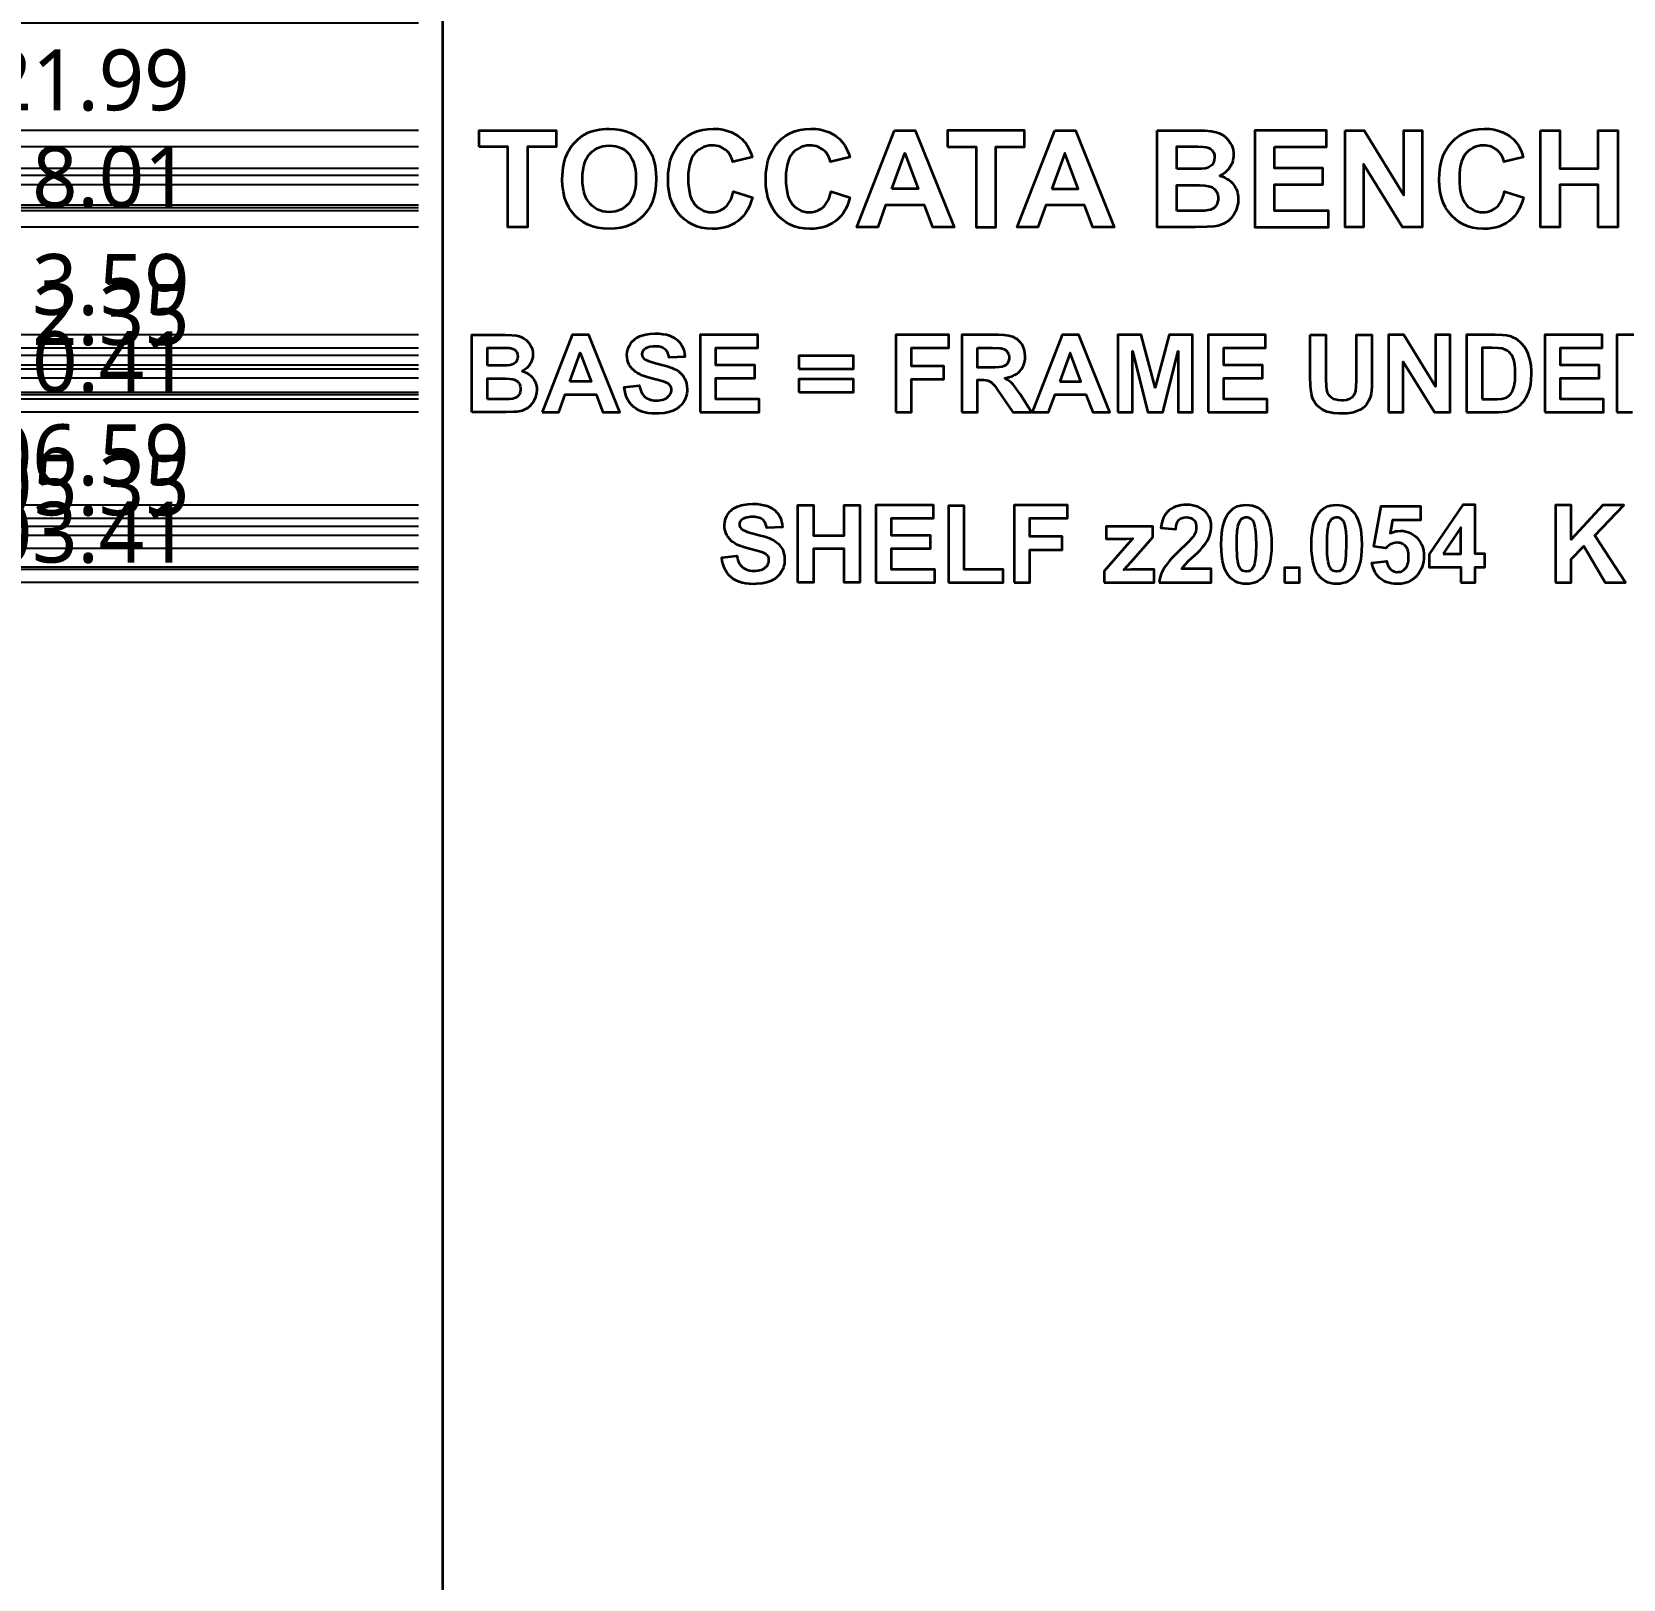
# Model space of a CAD drawing. Header units: millimetres. Extents: x -68 to 445, y -70 to 380.
# Drawn here: x -16.9 to 48.5, y 155 to 218.5 of the extents above; entities that cross this region are included whole.
import ezdxf

# ---------------------------------------------------------------- set-up
doc = ezdxf.new("R2010")
doc.units = ezdxf.units.MM
for name, color, linetype, lineweight in [('DIM', 4, 'CONTINUOUS', 13), ('DIM_MORE', 3, 'CONTINUOUS', 13), ('VISIBLE', 7, 'CONTINUOUS', 35)]:
    doc.layers.add(name, color=color, linetype=linetype, lineweight=lineweight)
doc.styles.add('KR', font='malgun.ttf')
doc.dimstyles.new('TOCCATA', dxfattribs={"dimtxt": 2.5, "dimasz": 2, "dimexe": 1.2, "dimexo": 1, "dimgap": 0.8, "dimtad": 1, "dimdsep": 46, "dimtxsty": 'KR', "dimblk": 'ARCHTICK', "dimcen": 2.5, "dimazin": 3, "dimtfac": 0.5, "dimtmove": 2, "dimatfit": 3})

# ---------------------------------------------------------------- blocks, each defined once
blk = doc.blocks.new('_ARCHTICK')
at = {"color": 0, "linetype": 'BYBLOCK', "const_width": 0.15}
blk.add_lwpolyline([(-0.5, -0.5), (0.5, 0.5)], dxfattribs=at)
blk = doc.blocks.new('*D149')
for p, q in [((70, 349.5), (70, 358.5)), ((70, 345.5), (70, 349.5)), ((70, 315.5), (70, 345.5))]:
    blk.add_line(p, q)
at = {"layer": 'Defpoints'}
for p in [(70, 353.5), (70, 314.5), (0, 92.5)]:
    blk.add_point(p, dxfattribs=at)
at = {"layer": 'DIM_MORE', "insert": (67.95, 356), "char_height": 2.5, "attachment_point": 5, "rotation": 90, "style": 'KR'}
blk.add_mtext('70', dxfattribs=at)

msp = doc.modelspace()

# ---------------------------------------------------------------- linework, layer by layer
at = {"layer": 'VISIBLE'}
for points in [[(0, 92.5), (0, 314.5), (72, 314.5), (72, 92.5), (0, 92.5)], [(1.495, 213.816), (1.495, 214.489), (4.655, 214.489), (4.655, 213.816), (3.478, 213.816), (3.478, 210.512), (2.675, 210.512), (2.675, 213.816), (1.495, 213.816)], [(4.91, 212.476), (4.914, 212.646), (4.925, 212.807), (4.943, 212.961), (4.969, 213.107), (5.003, 213.244), (5.044, 213.374), (5.092, 213.496), (5.177, 213.664), (5.279, 213.823), (5.397, 213.971), (5.53, 214.108), (5.671, 214.225), (5.82, 214.322), (5.976, 214.399), (6.085, 214.441), (6.198, 214.476), (6.316, 214.505), (6.438, 214.528), (6.565, 214.544), (6.697, 214.553), (6.833, 214.556), (7.077, 214.545), (7.307, 214.512), (7.522, 214.456), (7.723, 214.378), (7.909, 214.278), (8.082, 214.156), (8.24, 214.011), (8.38, 213.847), (8.498, 213.665), (8.595, 213.466), (8.67, 213.249), (8.724, 213.015), (8.756, 212.764), (8.767, 212.495), (8.757, 212.228), (8.725, 211.979), (8.671, 211.747), (8.596, 211.531), (8.5, 211.333), (8.383, 211.152), (8.244, 210.988), (8.087, 210.844), (7.916, 210.722), (7.73, 210.622), (7.53, 210.544), (7.316, 210.489), (7.087, 210.455), (6.844, 210.444), (6.598, 210.455), (6.367, 210.489), (6.151, 210.544), (5.949, 210.621), (5.762, 210.72), (5.591, 210.842), (5.434, 210.985), (5.295, 211.148), (5.177, 211.328), (5.081, 211.524), (5.006, 211.737), (4.953, 211.967), (4.921, 212.213), (4.91, 212.476)], [(9.263, 212.205), (9.253, 212.465), (9.264, 212.74), (9.295, 212.996), (9.347, 213.235), (9.42, 213.455), (9.515, 213.657), (9.63, 213.841), (9.766, 214.007), (9.919, 214.153), (10.085, 214.276), (10.264, 214.377), (10.457, 214.456), (10.663, 214.512), (10.882, 214.545), (11.114, 214.556), (11.317, 214.548), (11.508, 214.521), (11.689, 214.477), (11.858, 214.416), (12.016, 214.336), (12.163, 214.24), (12.299, 214.125), (12.374, 214.048), (12.443, 213.961), (12.507, 213.866), (12.565, 213.761), (12.617, 213.647), (12.665, 213.525), (12.706, 213.393), (11.911, 213.203), (11.888, 213.289), (11.858, 213.369), (11.823, 213.444), (11.781, 213.514), (11.732, 213.578), (11.678, 213.637), (11.617, 213.691), (11.551, 213.739), (11.481, 213.779), (11.407, 213.812), (11.33, 213.837), (11.248, 213.856), (11.163, 213.867), (11.073, 213.87), (10.95, 213.864), (10.834, 213.844), (10.725, 213.812), (10.622, 213.767), (10.527, 213.708), (10.438, 213.637), (10.356, 213.553), (10.283, 213.454), (10.221, 213.339), (10.17, 213.209), (10.131, 213.062), (10.103, 212.899), (10.086, 212.72), (10.08, 212.525), (10.086, 212.318), (10.103, 212.129), (10.13, 211.958), (10.169, 211.805), (10.219, 211.669), (10.28, 211.551), (10.352, 211.451), (10.432, 211.366), (10.52, 211.294), (10.614, 211.235), (10.715, 211.189), (10.822, 211.157), (10.936, 211.137), (11.057, 211.131), (11.146, 211.135), (11.232, 211.147), (11.315, 211.168), (11.393, 211.197), (11.468, 211.234), (11.54, 211.28), (11.607, 211.334), (11.671, 211.397), (11.729, 211.469), (11.781, 211.551), (11.828, 211.643), (11.87, 211.744), (11.907, 211.854), (11.938, 211.974), (12.717, 211.727), (12.661, 211.548), (12.595, 211.383), (12.52, 211.231), (12.435, 211.093), (12.34, 210.968), (12.236, 210.857), (12.121, 210.76), (11.998, 210.677), (11.865, 210.606), (11.724, 210.548), (11.573, 210.502), (11.413, 210.47), (11.243, 210.451), (11.065, 210.444), (10.844, 210.455), (10.635, 210.489), (10.438, 210.544), (10.252, 210.621), (10.077, 210.72), (9.914, 210.842), (9.763, 210.985), (9.628, 211.148), (9.513, 211.327), (9.42, 211.522), (9.347, 211.734), (9.295, 211.961), (9.263, 212.205)], [(13.275, 212.205), (13.265, 212.465), (13.276, 212.74), (13.307, 212.996), (13.359, 213.235), (13.432, 213.455), (13.527, 213.657), (13.642, 213.841), (13.778, 214.007), (13.931, 214.153), (14.097, 214.276), (14.276, 214.377), (14.469, 214.456), (14.675, 214.512), (14.894, 214.545), (15.126, 214.556), (15.329, 214.548), (15.52, 214.521), (15.701, 214.477), (15.87, 214.416), (16.028, 214.336), (16.175, 214.24), (16.311, 214.125), (16.386, 214.048), (16.455, 213.961), (16.519, 213.866), (16.577, 213.761), (16.63, 213.647), (16.677, 213.525), (16.718, 213.393), (15.923, 213.203), (15.9, 213.289), (15.871, 213.369), (15.835, 213.444), (15.793, 213.514), (15.744, 213.578), (15.69, 213.637), (15.629, 213.691), (15.563, 213.739), (15.493, 213.779), (15.42, 213.812), (15.342, 213.837), (15.26, 213.856), (15.175, 213.867), (15.085, 213.87), (14.962, 213.864), (14.846, 213.844), (14.737, 213.812), (14.634, 213.767), (14.539, 213.708), (14.45, 213.637), (14.368, 213.553), (14.295, 213.454), (14.233, 213.339), (14.182, 213.209), (14.143, 213.062), (14.115, 212.899), (14.098, 212.72), (14.092, 212.525), (14.098, 212.318), (14.115, 212.129), (14.142, 211.958), (14.181, 211.805), (14.231, 211.669), (14.292, 211.551), (14.364, 211.451), (14.444, 211.366), (14.532, 211.294), (14.626, 211.235), (14.727, 211.189), (14.834, 211.157), (14.948, 211.137), (15.069, 211.131), (15.159, 211.135), (15.244, 211.147), (15.327, 211.168), (15.405, 211.197), (15.48, 211.234), (15.552, 211.28), (15.62, 211.334), (15.683, 211.397), (15.741, 211.469), (15.793, 211.551), (15.841, 211.643), (15.882, 211.744), (15.919, 211.854), (15.95, 211.974), (16.729, 211.727), (16.673, 211.548), (16.607, 211.383), (16.532, 211.231), (16.447, 211.093), (16.352, 210.968), (16.248, 210.857), (16.134, 210.76), (16.01, 210.677), (15.877, 210.606), (15.736, 210.548), (15.585, 210.502), (15.425, 210.47), (15.255, 210.451), (15.077, 210.444), (14.856, 210.455), (14.647, 210.489), (14.45, 210.544), (14.264, 210.621), (14.089, 210.72), (13.926, 210.842), (13.775, 210.985), (13.64, 211.148), (13.525, 211.327), (13.432, 211.522), (13.359, 211.734), (13.307, 211.961), (13.275, 212.205)], [(18.563, 214.489), (19.412, 214.489), (21.004, 210.512), (20.131, 210.512), (19.783, 211.415), (18.194, 211.415), (17.866, 210.512), (17.014, 210.512), (18.563, 214.489)], [(20.733, 213.816), (21.913, 213.816), (21.913, 210.512), (22.716, 210.512), (22.716, 213.816), (23.893, 213.816), (23.893, 214.489), (20.733, 214.489), (20.733, 213.816)], [(25.144, 214.489), (25.993, 214.489), (27.585, 210.512), (26.712, 210.512), (26.364, 211.415), (24.775, 211.415), (24.447, 210.512), (23.595, 210.512), (25.144, 214.489)], [(29.351, 214.489), (31.071, 214.488), (31.301, 214.481), (31.573, 214.46), (31.71, 214.436), (31.773, 214.42), (31.894, 214.377), (32.006, 214.319), (32.111, 214.248), (32.159, 214.207), (32.205, 214.163), (32.29, 214.065), (32.365, 213.953), (32.397, 213.893), (32.425, 213.83), (32.464, 213.699), (32.484, 213.56), (32.487, 213.488), (32.484, 213.409), (32.475, 213.332), (32.459, 213.257), (32.438, 213.184), (32.41, 213.112), (32.376, 213.043), (32.336, 212.975), (32.291, 212.911), (32.242, 212.851), (32.188, 212.797), (32.129, 212.747), (32.067, 212.701), (32, 212.661), (31.928, 212.625), (32.029, 212.592), (32.122, 212.553), (32.209, 212.507), (32.289, 212.456), (32.362, 212.398), (32.428, 212.334), (32.487, 212.264), (32.539, 212.19), (32.583, 212.111), (32.618, 212.029), (32.646, 211.944), (32.666, 211.855), (32.678, 211.762), (32.682, 211.665), (32.672, 211.511), (32.641, 211.36), (32.59, 211.211), (32.556, 211.137), (32.518, 211.066), (32.431, 210.937), (32.382, 210.878), (32.272, 210.774), (32.147, 210.686), (32.078, 210.65), (32.006, 210.618), (31.848, 210.569), (31.673, 210.539), (31.397, 210.524), (30.913, 210.514), (29.351, 210.512), (29.351, 214.489)], [(34.163, 213.816), (36.309, 213.816), (36.309, 214.489), (33.361, 214.489), (33.361, 210.512), (36.385, 210.512), (36.385, 211.182), (34.163, 211.182), (34.163, 212.264), (36.16, 212.264), (36.16, 212.934), (34.163, 212.934), (34.163, 213.816)], [(37.074, 214.489), (37.855, 214.489), (39.483, 211.833), (39.483, 214.489), (40.229, 214.489), (40.229, 210.512), (39.423, 210.512), (37.82, 213.105), (37.82, 210.512), (37.074, 210.512), (37.074, 214.489)], [(40.947, 212.205), (40.937, 212.465), (40.948, 212.74), (40.979, 212.996), (41.031, 213.235), (41.104, 213.455), (41.199, 213.657), (41.314, 213.841), (41.45, 214.007), (41.603, 214.153), (41.769, 214.276), (41.948, 214.377), (42.141, 214.456), (42.347, 214.512), (42.566, 214.545), (42.798, 214.556), (43.001, 214.548), (43.192, 214.521), (43.373, 214.477), (43.542, 214.416), (43.7, 214.336), (43.847, 214.24), (43.983, 214.125), (44.058, 214.048), (44.127, 213.961), (44.191, 213.866), (44.249, 213.761), (44.302, 213.647), (44.349, 213.525), (44.39, 213.393), (43.595, 213.203), (43.572, 213.289), (43.543, 213.369), (43.507, 213.444), (43.465, 213.514), (43.416, 213.578), (43.362, 213.637), (43.301, 213.691), (43.235, 213.739), (43.165, 213.779), (43.092, 213.812), (43.014, 213.837), (42.932, 213.856), (42.847, 213.867), (42.757, 213.87), (42.634, 213.864), (42.518, 213.844), (42.409, 213.812), (42.306, 213.767), (42.211, 213.708), (42.122, 213.637), (42.04, 213.553), (41.967, 213.454), (41.905, 213.339), (41.854, 213.209), (41.815, 213.062), (41.787, 212.899), (41.77, 212.72), (41.764, 212.525), (41.77, 212.318), (41.787, 212.129), (41.814, 211.958), (41.853, 211.805), (41.903, 211.669), (41.964, 211.551), (42.036, 211.451), (42.116, 211.366), (42.204, 211.294), (42.298, 211.235), (42.399, 211.189), (42.506, 211.157), (42.62, 211.137), (42.741, 211.131), (42.831, 211.135), (42.916, 211.147), (42.999, 211.168), (43.077, 211.197), (43.152, 211.234), (43.224, 211.28), (43.292, 211.334), (43.355, 211.397), (43.413, 211.469), (43.465, 211.551), (43.513, 211.643), (43.554, 211.744), (43.591, 211.854), (43.622, 211.974), (44.401, 211.727), (44.345, 211.548), (44.279, 211.383), (44.204, 211.231), (44.119, 211.093), (44.024, 210.968), (43.92, 210.857), (43.806, 210.76), (43.682, 210.677), (43.549, 210.606), (43.408, 210.548), (43.257, 210.502), (43.097, 210.47), (42.927, 210.451), (42.749, 210.444), (42.528, 210.455), (42.319, 210.489), (42.122, 210.544), (41.936, 210.621), (41.761, 210.72), (41.598, 210.842), (41.447, 210.985), (41.312, 211.148), (41.197, 211.327), (41.104, 211.522), (41.031, 211.734), (40.979, 211.961), (40.947, 212.205)], [(45.093, 214.489), (45.896, 214.489), (45.896, 212.924), (47.469, 212.924), (47.469, 214.489), (48.272, 214.489), (48.272, 210.512), (47.469, 210.512), (47.469, 212.251), (45.896, 212.251), (45.896, 210.512), (45.093, 210.512), (45.093, 214.489)], [(5.737, 212.503), (5.744, 212.692), (5.762, 212.867), (5.793, 213.028), (5.837, 213.174), (5.892, 213.307), (5.961, 213.425), (6.041, 213.53), (6.132, 213.62), (6.23, 213.697), (6.337, 213.759), (6.451, 213.808), (6.573, 213.842), (6.703, 213.863), (6.841, 213.87), (6.979, 213.863), (7.109, 213.843), (7.231, 213.808), (7.344, 213.76), (7.45, 213.699), (7.548, 213.623), (7.637, 213.534), (7.717, 213.431), (7.784, 213.313), (7.839, 213.182), (7.882, 213.036), (7.913, 212.876), (7.931, 212.702), (7.937, 212.514), (7.931, 212.323), (7.912, 212.147), (7.881, 211.985), (7.837, 211.836), (7.78, 211.702), (7.711, 211.582), (7.629, 211.476), (7.538, 211.385), (7.439, 211.307), (7.334, 211.244), (7.221, 211.194), (7.102, 211.159), (6.975, 211.138), (6.841, 211.131), (6.708, 211.138), (6.581, 211.159), (6.461, 211.195), (6.348, 211.244), (6.241, 211.308), (6.142, 211.387), (6.049, 211.479), (5.967, 211.585), (5.897, 211.705), (5.839, 211.838), (5.795, 211.984), (5.763, 212.144), (5.744, 212.317), (5.737, 212.503)], [(30.154, 212.907), (30.154, 213.827), (31.019, 213.824), (31.258, 213.817), (31.357, 213.804), (31.455, 213.776), (31.538, 213.732), (31.604, 213.674), (31.654, 213.602), (31.672, 213.562), (31.697, 213.474), (31.706, 213.374), (31.696, 213.27), (31.667, 213.178), (31.645, 213.137), (31.588, 213.063), (31.513, 213.003), (31.424, 212.959), (31.321, 212.93), (31.169, 212.914), (30.807, 212.908), (30.154, 212.907)], [(18.441, 212.085), (18.978, 213.561), (19.526, 212.085), (18.441, 212.085)], [(25.022, 212.085), (26.107, 212.085), (25.559, 213.561), (25.022, 212.085)], [(30.154, 211.182), (30.154, 212.245), (30.802, 212.245), (31.084, 212.241), (31.303, 212.227), (31.46, 212.204), (31.56, 212.171), (31.641, 212.127), (31.677, 212.101), (31.739, 212.041), (31.788, 211.97), (31.808, 211.931), (31.836, 211.846), (31.85, 211.753), (31.85, 211.644), (31.831, 211.537), (31.795, 211.444), (31.74, 211.365), (31.67, 211.301), (31.589, 211.252), (31.545, 211.233), (31.448, 211.207), (31.29, 211.19), (31.015, 211.183), (30.154, 211.182)], [(1.195, 202.911), (1.195, 206.092), (2.571, 206.091), (2.836, 206.082), (3.03, 206.061), (3.133, 206.037), (3.229, 206.002), (3.319, 205.956), (3.362, 205.929), (3.442, 205.867), (3.513, 205.794), (3.577, 205.709), (3.632, 205.615), (3.672, 205.514), (3.696, 205.406), (3.704, 205.291), (3.701, 205.228), (3.694, 205.167), (3.664, 205.048), (3.615, 204.935), (3.547, 204.83), (3.464, 204.738), (3.418, 204.698), (3.314, 204.63), (3.257, 204.601), (3.337, 204.575), (3.412, 204.543), (3.481, 204.507), (3.545, 204.465), (3.604, 204.419), (3.656, 204.368), (3.704, 204.313), (3.745, 204.253), (3.78, 204.19), (3.809, 204.125), (3.831, 204.056), (3.847, 203.985), (3.857, 203.91), (3.86, 203.833), (3.852, 203.71), (3.827, 203.589), (3.809, 203.529), (3.759, 203.411), (3.695, 203.3), (3.659, 203.25), (3.577, 203.16), (3.484, 203.083), (3.432, 203.05), (3.377, 203.021), (3.257, 202.974), (3.124, 202.942), (3.053, 202.932), (2.924, 202.924), (2.592, 202.914), (1.195, 202.911)], [(4.079, 202.911), (4.761, 202.911), (5.023, 203.633), (6.295, 203.633), (6.573, 202.911), (7.271, 202.911), (5.998, 206.092), (5.318, 206.092), (4.079, 202.911)], [(7.473, 203.799), (7.45, 203.946), (8.075, 204.007), (8.093, 203.92), (8.116, 203.84), (8.144, 203.768), (8.177, 203.702), (8.214, 203.642), (8.257, 203.59), (8.303, 203.544), (8.355, 203.505), (8.412, 203.472), (8.473, 203.445), (8.54, 203.424), (8.611, 203.409), (8.688, 203.4), (8.854, 203.4), (8.934, 203.408), (9.007, 203.421), (9.074, 203.44), (9.134, 203.464), (9.189, 203.493), (9.237, 203.528), (9.314, 203.607), (9.343, 203.649), (9.365, 203.693), (9.381, 203.738), (9.391, 203.786), (9.393, 203.867), (9.382, 203.926), (9.36, 203.979), (9.328, 204.027), (9.282, 204.071), (9.253, 204.091), (9.142, 204.148), (9.009, 204.192), (8.441, 204.342), (8.312, 204.382), (8.196, 204.424), (8.093, 204.469), (8.002, 204.517), (7.923, 204.566), (7.858, 204.619), (7.78, 204.696), (7.714, 204.778), (7.66, 204.865), (7.618, 204.956), (7.589, 205.052), (7.571, 205.153), (7.565, 205.259), (7.576, 205.395), (7.61, 205.526), (7.666, 205.652), (7.744, 205.772), (7.791, 205.826), (7.843, 205.876), (7.9, 205.922), (7.961, 205.964), (8.1, 206.036), (8.176, 206.065), (8.342, 206.11), (8.525, 206.137), (8.726, 206.146), (8.891, 206.141), (9.044, 206.125), (9.185, 206.098), (9.313, 206.06), (9.43, 206.012), (9.535, 205.953), (9.627, 205.884), (9.708, 205.805), (9.777, 205.719), (9.834, 205.626), (9.879, 205.526), (9.913, 205.419), (9.935, 205.304), (9.945, 205.183), (9.303, 205.155), (9.289, 205.222), (9.25, 205.339), (9.225, 205.39), (9.196, 205.435), (9.163, 205.474), (9.126, 205.507), (9.084, 205.536), (9.037, 205.56), (8.985, 205.579), (8.863, 205.606), (8.794, 205.612), (8.642, 205.612), (8.501, 205.593), (8.381, 205.556), (8.328, 205.53), (8.254, 205.477), (8.212, 205.427), (8.187, 205.369), (8.179, 205.302), (8.187, 205.24), (8.21, 205.184), (8.249, 205.133), (8.316, 205.08), (8.442, 205.02), (8.526, 204.99), (8.738, 204.928), (8.993, 204.865), (9.221, 204.8), (9.409, 204.734), (9.489, 204.701), (9.558, 204.667), (9.678, 204.593), (9.783, 204.504), (9.871, 204.401), (9.943, 204.283), (9.971, 204.219), (9.995, 204.151), (10.026, 204.002), (10.036, 203.837), (10.033, 203.76), (10.024, 203.684), (10.008, 203.609), (9.987, 203.536), (9.959, 203.464), (9.925, 203.394), (9.884, 203.325), (9.838, 203.26), (9.787, 203.199), (9.731, 203.143), (9.67, 203.092), (9.603, 203.047), (9.531, 203.006), (9.455, 202.97), (9.373, 202.94), (9.285, 202.914), (9.093, 202.876), (8.878, 202.857), (8.762, 202.854), (8.596, 202.86), (8.441, 202.877), (8.297, 202.906), (8.164, 202.945), (8.043, 202.997), (7.934, 203.059), (7.836, 203.133), (7.749, 203.218), (7.672, 203.313), (7.607, 203.419), (7.551, 203.535), (7.507, 203.662), (7.473, 203.799)], [(10.577, 202.911), (12.996, 202.911), (12.996, 203.447), (11.219, 203.447), (11.219, 204.313), (12.816, 204.313), (12.816, 204.849), (11.219, 204.849), (11.219, 205.554), (12.936, 205.554), (12.936, 206.092), (10.577, 206.092), (10.577, 202.911)], [(18.611, 202.911), (19.253, 202.911), (19.253, 204.263), (20.581, 204.263), (20.581, 204.801), (19.253, 204.801), (19.253, 205.554), (20.791, 205.554), (20.791, 206.092), (18.611, 206.092), (18.611, 202.911)], [(21.323, 202.911), (21.966, 202.911), (21.966, 204.239), (22.213, 204.236), (22.31, 204.227), (22.388, 204.212), (22.477, 204.178), (22.532, 204.142), (22.586, 204.097), (22.677, 203.993), (22.822, 203.793), (23.415, 202.911), (24.183, 202.911), (23.731, 203.633), (23.615, 203.808), (23.515, 203.946), (23.429, 204.048), (23.346, 204.129), (23.198, 204.243), (23.085, 204.315), (23.201, 204.336), (23.308, 204.364), (23.406, 204.399), (23.496, 204.441), (23.577, 204.49), (23.65, 204.546), (23.715, 204.609), (23.771, 204.678), (23.818, 204.752), (23.856, 204.832), (23.886, 204.916), (23.908, 205.006), (23.921, 205.1), (23.925, 205.2), (23.914, 205.356), (23.9, 205.43), (23.88, 205.502), (23.854, 205.571), (23.823, 205.637), (23.786, 205.701), (23.745, 205.761), (23.699, 205.816), (23.65, 205.865), (23.597, 205.908), (23.541, 205.946), (23.48, 205.979), (23.416, 206.006), (23.345, 206.029), (23.261, 206.048), (23.061, 206.076), (22.815, 206.09), (22.675, 206.092), (21.323, 206.092), (21.323, 202.911)], [(24.207, 202.911), (24.889, 202.911), (25.151, 203.633), (26.423, 203.633), (26.701, 202.911), (27.4, 202.911), (26.126, 206.092), (25.447, 206.092), (24.207, 202.911)], [(27.732, 202.911), (28.328, 202.911), (28.328, 205.415), (28.958, 202.911), (29.576, 202.911), (30.208, 205.415), (30.208, 202.911), (30.804, 202.911), (30.804, 206.092), (29.841, 206.092), (29.27, 203.922), (28.693, 206.092), (27.732, 206.092), (27.732, 202.911)], [(31.443, 202.911), (33.862, 202.911), (33.862, 203.447), (32.085, 203.447), (32.085, 204.313), (33.682, 204.313), (33.682, 204.849), (32.085, 204.849), (32.085, 205.554), (33.801, 205.554), (33.801, 206.092), (31.443, 206.092), (31.443, 202.911)], [(35.638, 206.092), (36.28, 206.092), (36.28, 204.258), (36.288, 203.995), (36.304, 203.837), (36.337, 203.732), (36.388, 203.639), (36.421, 203.598), (36.5, 203.524), (36.547, 203.492), (36.598, 203.466), (36.654, 203.444), (36.78, 203.415), (36.924, 203.406), (37, 203.408), (37.134, 203.426), (37.193, 203.442), (37.246, 203.463), (37.294, 203.488), (37.374, 203.55), (37.435, 203.622), (37.479, 203.703), (37.504, 203.792), (37.523, 203.971), (37.531, 204.229), (37.532, 206.092), (38.174, 206.092), (38.173, 204.264), (38.165, 203.992), (38.148, 203.774), (38.136, 203.686), (38.106, 203.546), (38.085, 203.483), (38.034, 203.365), (37.968, 203.26), (37.93, 203.212), (37.888, 203.167), (37.793, 203.085), (37.682, 203.014), (37.556, 202.953), (37.41, 202.906), (37.329, 202.888), (37.148, 202.864), (36.944, 202.857), (36.818, 202.859), (36.594, 202.876), (36.405, 202.91), (36.325, 202.934), (36.188, 202.993), (36.126, 203.027), (36.016, 203.103), (35.922, 203.188), (35.843, 203.284), (35.781, 203.382), (35.755, 203.433), (35.715, 203.535), (35.684, 203.671), (35.67, 203.765), (35.649, 203.985), (35.638, 204.395), (35.638, 206.092)], [(38.858, 202.911), (39.455, 202.911), (39.455, 204.985), (40.737, 202.911), (41.382, 202.911), (41.382, 206.092), (40.785, 206.092), (40.785, 203.968), (39.483, 206.092), (38.858, 206.092), (38.858, 202.911)], [(42.059, 202.911), (43.366, 202.912), (43.546, 202.923), (43.703, 202.945), (43.773, 202.96), (43.915, 203.006), (43.989, 203.036), (44.123, 203.106), (44.183, 203.145), (44.288, 203.232), (44.349, 203.296), (44.406, 203.365), (44.459, 203.44), (44.507, 203.521), (44.552, 203.606), (44.592, 203.697), (44.654, 203.877), (44.694, 204.058), (44.718, 204.255), (44.726, 204.471), (44.724, 204.596), (44.707, 204.828), (44.673, 205.037), (44.649, 205.133), (44.59, 205.308), (44.515, 205.467), (44.424, 205.61), (44.318, 205.738), (44.259, 205.796), (44.197, 205.848), (44.132, 205.895), (44.064, 205.937), (43.992, 205.974), (43.917, 206.005), (43.838, 206.031), (43.704, 206.061), (43.539, 206.081), (43.233, 206.092), (42.059, 206.092), (42.059, 202.911)], [(45.271, 202.911), (47.69, 202.911), (47.69, 203.447), (45.913, 203.447), (45.913, 204.313), (47.51, 204.313), (47.51, 204.849), (45.913, 204.849), (45.913, 205.554), (47.63, 205.554), (47.63, 206.092), (45.271, 206.092), (45.271, 202.911)], [(49.589, 206.092), (48.237, 206.092), (48.237, 202.911)], [(1.838, 204.827), (1.838, 205.562), (2.529, 205.561), (2.721, 205.555), (2.8, 205.545), (2.879, 205.522), (2.944, 205.487), (2.997, 205.44), (3.019, 205.412), (3.052, 205.351), (3.072, 205.28), (3.079, 205.2), (3.071, 205.117), (3.048, 205.044), (3.009, 204.98), (2.984, 204.952), (2.925, 204.904), (2.854, 204.868), (2.771, 204.845), (2.65, 204.832), (2.36, 204.827), (1.838, 204.827)], [(5.221, 204.169), (5.65, 205.35), (6.089, 204.169), (5.221, 204.169)], [(21.966, 205.554), (22.572, 205.554), (22.865, 205.548), (22.936, 205.543), (22.979, 205.534), (23.057, 205.507), (23.123, 205.469), (23.178, 205.418), (23.22, 205.357), (23.248, 205.285), (23.262, 205.203), (23.262, 205.119), (23.251, 205.045), (23.23, 204.979), (23.198, 204.92), (23.179, 204.894), (23.133, 204.849), (23.108, 204.829), (23.05, 204.798), (22.978, 204.775), (22.856, 204.759), (22.677, 204.75), (21.966, 204.747), (21.966, 205.554)], [(25.349, 204.169), (26.217, 204.169), (25.779, 205.35), (25.349, 204.169)], [(42.701, 203.447), (43.322, 203.449), (43.489, 203.462), (43.569, 203.477), (43.693, 203.521), (43.765, 203.561), (43.798, 203.584), (43.857, 203.639), (43.884, 203.673), (43.934, 203.755), (43.977, 203.858), (44.014, 203.981), (44.041, 204.128), (44.05, 204.211), (44.061, 204.397), (44.061, 204.601), (44.057, 204.696), (44.041, 204.865), (44.014, 205.006), (43.997, 205.066), (43.955, 205.171), (43.905, 205.263), (43.847, 205.34), (43.815, 205.374), (43.742, 205.431), (43.66, 205.477), (43.567, 205.511), (43.517, 205.523), (43.355, 205.544), (43.097, 205.553), (42.701, 205.554), (42.701, 203.447)], [(14.637, 204.681), (14.637, 205.241), (16.861, 205.241), (16.861, 204.681), (14.637, 204.681)], [(1.838, 203.447), (1.838, 204.297), (2.582, 204.294), (2.757, 204.282), (2.882, 204.264), (2.962, 204.238), (3.027, 204.203), (3.056, 204.182), (3.105, 204.134), (3.145, 204.077), (3.161, 204.046), (3.183, 203.978), (3.195, 203.903), (3.194, 203.816), (3.179, 203.731), (3.15, 203.656), (3.106, 203.593), (3.05, 203.542), (2.986, 203.502), (2.95, 203.487), (2.873, 203.466), (2.746, 203.453), (2.526, 203.447), (1.838, 203.447)], [(14.637, 203.718), (14.637, 204.28), (16.861, 204.28), (16.861, 203.718), (14.637, 203.718)], [(48.237, 202.911), (48.88, 202.911)], [(11.481, 196.799), (11.458, 196.946), (12.083, 197.007), (12.101, 196.92), (12.125, 196.84), (12.153, 196.768), (12.185, 196.702), (12.223, 196.642), (12.265, 196.59), (12.312, 196.544), (12.364, 196.505), (12.42, 196.472), (12.482, 196.445), (12.548, 196.424), (12.62, 196.409), (12.696, 196.4), (12.863, 196.4), (12.942, 196.408), (13.015, 196.421), (13.082, 196.44), (13.142, 196.464), (13.197, 196.493), (13.245, 196.528), (13.322, 196.607), (13.351, 196.649), (13.373, 196.693), (13.389, 196.738), (13.399, 196.786), (13.401, 196.867), (13.39, 196.926), (13.368, 196.979), (13.336, 197.027), (13.29, 197.071), (13.261, 197.091), (13.15, 197.148), (13.017, 197.192), (12.449, 197.342), (12.321, 197.382), (12.205, 197.424), (12.101, 197.469), (12.01, 197.517), (11.932, 197.566), (11.866, 197.619), (11.788, 197.696), (11.722, 197.778), (11.669, 197.865), (11.627, 197.956), (11.597, 198.052), (11.579, 198.153), (11.573, 198.259), (11.584, 198.395), (11.618, 198.526), (11.674, 198.652), (11.753, 198.772), (11.799, 198.826), (11.851, 198.876), (11.908, 198.922), (11.97, 198.964), (12.108, 199.036), (12.265, 199.09), (12.35, 199.11), (12.533, 199.137), (12.734, 199.146), (12.899, 199.141), (13.052, 199.125), (13.193, 199.098), (13.322, 199.06), (13.438, 199.012), (13.543, 198.953), (13.635, 198.884), (13.716, 198.805), (13.785, 198.719), (13.842, 198.626), (13.888, 198.526), (13.921, 198.419), (13.943, 198.304), (13.953, 198.183), (13.311, 198.155), (13.297, 198.222), (13.258, 198.339), (13.233, 198.39), (13.204, 198.435), (13.171, 198.474), (13.134, 198.507), (13.093, 198.536), (13.046, 198.56), (12.993, 198.579), (12.871, 198.606), (12.802, 198.612), (12.65, 198.612), (12.51, 198.593), (12.389, 198.556), (12.337, 198.53), (12.262, 198.477), (12.22, 198.427), (12.195, 198.369), (12.187, 198.302), (12.195, 198.24), (12.218, 198.184), (12.257, 198.133), (12.324, 198.08), (12.45, 198.02), (12.535, 197.99), (12.746, 197.928), (13.002, 197.865), (13.23, 197.8), (13.418, 197.734), (13.497, 197.701), (13.566, 197.667), (13.686, 197.593), (13.791, 197.504), (13.879, 197.401), (13.951, 197.283), (13.98, 197.219), (14.003, 197.151), (14.034, 197.002), (14.045, 196.837), (14.041, 196.76), (14.032, 196.684), (14.017, 196.609), (13.995, 196.536), (13.967, 196.464), (13.933, 196.394), (13.893, 196.325), (13.847, 196.26), (13.796, 196.199), (13.739, 196.143), (13.678, 196.092), (13.611, 196.047), (13.54, 196.006), (13.463, 195.97), (13.381, 195.94), (13.293, 195.914), (13.101, 195.876), (12.886, 195.857), (12.771, 195.854), (12.604, 195.86), (12.449, 195.877), (12.305, 195.906), (12.173, 195.945), (12.052, 195.997), (11.942, 196.059), (11.844, 196.133), (11.757, 196.218), (11.681, 196.313), (11.615, 196.419), (11.56, 196.535), (11.515, 196.662), (11.481, 196.799)], [(14.587, 195.911), (14.587, 199.092), (15.23, 199.092), (15.23, 197.84), (16.488, 197.84), (16.488, 199.092), (17.13, 199.092), (17.13, 195.911), (16.488, 195.911), (16.488, 197.302), (15.23, 197.302), (15.23, 195.911), (14.587, 195.911)], [(17.795, 195.911), (20.214, 195.911), (20.214, 196.447), (18.437, 196.447), (18.437, 197.313), (20.034, 197.313), (20.034, 197.849), (18.437, 197.849), (18.437, 198.554), (20.153, 198.554), (20.153, 199.092), (17.795, 199.092), (17.795, 195.911)], [(20.776, 195.911), (23.016, 195.911), (23.016, 196.447), (21.419, 196.447), (21.419, 199.066), (20.776, 199.066), (20.776, 195.911)], [(23.478, 195.911), (24.121, 195.911), (24.121, 197.263), (25.449, 197.263), (25.449, 197.801), (24.121, 197.801), (24.121, 198.554), (25.659, 198.554), (25.659, 199.092), (23.478, 199.092), (23.478, 195.911)], [(29.433, 195.911), (31.571, 195.911), (31.571, 196.477), (30.36, 196.477), (30.424, 196.573), (30.511, 196.675), (30.642, 196.804), (31.001, 197.139), (31.122, 197.26), (31.214, 197.361), (31.338, 197.524), (31.411, 197.641), (31.47, 197.755), (31.514, 197.867), (31.531, 197.923), (31.557, 198.039), (31.569, 198.159), (31.571, 198.22), (31.565, 198.325), (31.549, 198.425), (31.521, 198.521), (31.483, 198.611), (31.433, 198.696), (31.373, 198.776), (31.302, 198.851), (31.221, 198.918), (31.131, 198.975), (31.034, 199.022), (30.928, 199.058), (30.814, 199.084), (30.692, 199.1), (30.562, 199.105), (30.442, 199.101), (30.328, 199.087), (30.22, 199.065), (30.117, 199.033), (30.021, 198.993), (29.93, 198.944), (29.846, 198.886), (29.768, 198.817), (29.701, 198.737), (29.643, 198.646), (29.594, 198.543), (29.555, 198.428), (29.525, 198.301), (29.505, 198.163), (30.112, 198.102), (30.13, 198.243), (30.145, 198.303), (30.186, 198.406), (30.212, 198.448), (30.243, 198.484), (30.313, 198.541), (30.397, 198.578), (30.444, 198.59), (30.546, 198.599), (30.65, 198.59), (30.74, 198.564), (30.816, 198.519), (30.878, 198.457), (30.903, 198.419), (30.939, 198.334), (30.956, 198.233), (30.956, 198.123), (30.936, 198.017), (30.918, 197.964), (30.866, 197.857), (30.8, 197.759), (30.622, 197.566), (30.188, 197.15), (29.95, 196.909), (29.852, 196.8), (29.768, 196.699), (29.698, 196.605), (29.642, 196.519), (29.595, 196.437), (29.518, 196.267), (29.464, 196.092), (29.433, 195.911)], [(31.987, 197.236), (31.981, 197.486), (31.987, 197.733), (32.006, 197.958), (32.038, 198.164), (32.083, 198.348), (32.14, 198.513), (32.211, 198.656), (32.293, 198.779), (32.371, 198.866), (32.458, 198.939), (32.552, 198.999), (32.655, 199.045), (32.766, 199.078), (32.886, 199.098), (33.014, 199.105), (33.142, 199.098), (33.262, 199.078), (33.373, 199.044), (33.476, 198.997), (33.571, 198.937), (33.658, 198.863), (33.736, 198.775), (33.819, 198.653), (33.888, 198.51), (33.945, 198.346), (33.99, 198.161), (34.021, 197.955), (34.04, 197.728), (34.047, 197.48), (34.04, 197.232), (34.021, 197.005), (33.989, 196.799), (33.945, 196.614), (33.887, 196.449), (33.817, 196.305), (33.734, 196.182), (33.656, 196.096), (33.57, 196.023), (33.475, 195.963), (33.373, 195.916), (33.261, 195.883), (33.142, 195.863), (33.014, 195.857), (32.885, 195.864), (32.763, 195.886), (32.649, 195.922), (32.542, 195.973), (32.442, 196.039), (32.35, 196.119), (32.265, 196.213), (32.19, 196.327), (32.126, 196.463), (32.074, 196.622), (32.033, 196.804), (32.004, 197.009), (31.987, 197.236)], [(35.693, 197.236), (35.688, 197.486), (35.694, 197.733), (35.713, 197.958), (35.745, 198.164), (35.79, 198.348), (35.847, 198.513), (35.917, 198.656), (36, 198.779), (36.078, 198.866), (36.164, 198.939), (36.259, 198.999), (36.362, 199.045), (36.473, 199.078), (36.593, 199.098), (36.72, 199.105), (36.848, 199.098), (36.968, 199.078), (37.08, 199.044), (37.183, 198.997), (37.278, 198.937), (37.365, 198.863), (37.443, 198.775), (37.525, 198.653), (37.595, 198.51), (37.652, 198.346), (37.696, 198.161), (37.728, 197.955), (37.747, 197.728), (37.753, 197.48), (37.747, 197.232), (37.728, 197.005), (37.696, 196.799), (37.651, 196.614), (37.594, 196.449), (37.524, 196.305), (37.441, 196.182), (37.363, 196.096), (37.277, 196.023), (37.182, 195.963), (37.079, 195.916), (36.968, 195.883), (36.848, 195.863), (36.72, 195.857), (36.591, 195.864), (36.47, 195.886), (36.355, 195.922), (36.249, 195.973), (36.149, 196.039), (36.057, 196.119), (35.972, 196.213), (35.896, 196.327), (35.833, 196.463), (35.78, 196.622), (35.74, 196.804), (35.711, 197.009), (35.693, 197.236)], [(38.19, 196.618), (38.17, 196.729), (38.778, 196.792), (38.787, 196.735), (38.819, 196.631), (38.867, 196.541), (38.932, 196.465), (39.008, 196.406), (39.091, 196.367), (39.18, 196.347), (39.28, 196.348), (39.331, 196.357), (39.38, 196.373), (39.426, 196.395), (39.47, 196.424), (39.511, 196.459), (39.55, 196.5), (39.585, 196.547), (39.615, 196.601), (39.639, 196.662), (39.658, 196.729), (39.672, 196.802), (39.68, 196.881), (39.68, 197.048), (39.672, 197.123), (39.659, 197.192), (39.64, 197.255), (39.616, 197.311), (39.586, 197.362), (39.551, 197.407), (39.512, 197.446), (39.47, 197.479), (39.424, 197.506), (39.375, 197.527), (39.323, 197.541), (39.268, 197.55), (39.21, 197.553), (39.136, 197.549), (39.064, 197.534), (38.994, 197.511), (38.927, 197.478), (38.862, 197.435), (38.799, 197.383), (38.739, 197.321), (38.244, 197.393), (38.556, 199.049), (40.169, 199.049), (40.169, 198.478), (39.019, 198.478), (38.923, 197.938), (39.04, 197.987), (39.159, 198.021), (39.219, 198.031), (39.34, 198.04), (39.453, 198.033), (39.562, 198.015), (39.665, 197.985), (39.763, 197.943), (39.856, 197.889), (39.945, 197.823), (40.028, 197.744), (40.102, 197.656), (40.166, 197.561), (40.218, 197.459), (40.258, 197.35), (40.287, 197.233), (40.304, 197.109), (40.31, 196.978), (40.305, 196.868), (40.291, 196.761), (40.268, 196.657), (40.235, 196.557), (40.194, 196.46), (40.142, 196.367), (40.082, 196.277), (39.988, 196.166), (39.885, 196.071), (39.772, 195.994), (39.649, 195.934), (39.516, 195.891), (39.373, 195.865), (39.22, 195.857), (39.098, 195.861), (38.982, 195.876), (38.873, 195.9), (38.77, 195.934), (38.674, 195.977), (38.585, 196.03), (38.502, 196.093), (38.427, 196.164), (38.362, 196.241), (38.305, 196.326), (38.258, 196.416), (38.219, 196.514), (38.19, 196.618)], [(41.829, 195.911), (42.419, 195.911), (42.419, 196.551), (42.814, 196.551), (42.814, 197.087), (42.419, 197.087), (42.419, 199.105), (41.907, 199.105), (40.527, 197.085), (40.527, 196.551), (41.829, 196.551), (41.829, 195.911)], [(45.718, 195.911), (46.36, 195.911), (46.36, 196.872), (46.881, 197.404), (47.755, 195.911), (48.587, 195.911), (47.324, 197.853), (48.522, 199.092), (47.658, 199.092), (46.36, 197.679), (46.36, 199.092), (45.718, 199.092), (45.718, 195.911)], [(27.174, 195.911), (29.231, 195.911), (29.231, 196.447), (28.287, 196.447), (27.973, 196.432), (28.283, 196.768), (29.164, 197.783), (29.164, 198.215), (27.259, 198.215), (27.259, 197.71), (28.072, 197.714), (28.352, 197.723), (28.096, 197.444), (27.174, 196.386), (27.174, 195.911)], [(32.62, 197.327), (32.624, 197.773), (32.639, 198.014), (32.665, 198.202), (32.682, 198.276), (32.712, 198.371), (32.73, 198.412), (32.77, 198.479), (32.816, 198.529), (32.868, 198.563), (32.923, 198.586), (32.983, 198.598), (33.075, 198.594), (33.132, 198.576), (33.185, 198.548), (33.234, 198.506), (33.278, 198.443), (33.299, 198.403), (33.318, 198.357), (33.352, 198.249), (33.367, 198.182), (33.39, 198.005), (33.404, 197.771), (33.409, 197.48), (33.397, 197.06), (33.388, 196.946), (33.363, 196.759), (33.346, 196.685), (33.315, 196.59), (33.279, 196.514), (33.235, 196.455), (33.186, 196.414), (33.133, 196.385), (33.104, 196.375), (33.014, 196.362), (32.924, 196.375), (32.868, 196.398), (32.842, 196.413), (32.794, 196.454), (32.749, 196.517), (32.71, 196.602), (32.675, 196.71), (32.66, 196.777), (32.637, 196.954), (32.629, 197.064), (32.62, 197.327)], [(36.327, 197.327), (36.331, 197.773), (36.346, 198.014), (36.372, 198.202), (36.388, 198.276), (36.419, 198.371), (36.437, 198.412), (36.477, 198.479), (36.523, 198.529), (36.575, 198.563), (36.63, 198.586), (36.689, 198.598), (36.782, 198.594), (36.839, 198.576), (36.892, 198.548), (36.941, 198.506), (36.985, 198.443), (37.005, 198.403), (37.024, 198.357), (37.059, 198.249), (37.087, 198.101), (37.097, 198.005), (37.111, 197.771), (37.115, 197.48), (37.104, 197.06), (37.083, 196.846), (37.069, 196.759), (37.052, 196.685), (37.022, 196.59), (36.985, 196.514), (36.942, 196.455), (36.893, 196.414), (36.839, 196.385), (36.811, 196.375), (36.72, 196.362), (36.63, 196.375), (36.575, 196.398), (36.549, 196.413), (36.5, 196.454), (36.456, 196.517), (36.417, 196.602), (36.382, 196.71), (36.367, 196.777), (36.354, 196.859), (36.336, 197.064), (36.327, 197.327)], [(41.098, 197.087), (41.829, 197.087), (41.829, 198.174), (41.098, 197.087)], [(34.585, 195.911), (35.195, 195.911), (35.195, 196.521), (34.585, 196.521), (34.585, 195.911)]]:
    msp.add_lwpolyline(points, dxfattribs=at)

# ---------------------------------------------------------------- dimensions: what is measured, and where the dimension line sits
at = {"layer": 'DIM'}
for feature_location, offset, dtype in [((53.71, 314.5), (0, 22), 1), ((25.2, 314.5), (0, 22), 1), ((45.9, 314.5), (0, 22), 1), ((48.9, 314.5), (0, 22), 1), ((56.9, 314.5), (0, 22), 1), ((56.27, 314.5), (0, 15), 1), ((19.7, 314.5), (0, 15), 1), ((23.7, 314.5), (0, 15), 1), ((42.8, 314.5), (0, 15), 1), ((48.3, 314.5), (0, 15), 1), ((55.64, 314.5), (0, 8), 1), ((58.85, 314.5), (0, 8), 1), ((32, 314.5), (0, 15), 1), ((53, 314.5), (0, 15), 1), ((29.2, 314.5), (0, 8), 1), ((46.8, 314.5), (0, 8), 1), ((52.3, 314.5), (0, 8), 1), ((65.9, 314.5), (0, 8), 1), ((19, 314.5), (0, 8), 1), ((23, 314.5), (0, 8), 1), ((40, 314.5), (0, 8), 1), ((49, 314.5), (0, 8), 1), ((72, 314.5), (0, 8), 1), ((0, 314.5), (0, 8), 1), ((0, 314.5), (-15, 0), 0), ((0, 313.5), (-8, 0), 0), ((0, 309), (-15, 0), 0), ((0, 308), (-8, 0), 0), ((0, 300.7), (-15, 0), 0), ((0, 300.5), (-8, 0), 0), ((0, 296.3), (-8, 0), 0), ((0, 292.04), (-15, 0), 0), ((0, 291.14), (-8, 0), 0), ((0, 286.54), (-8, 0), 0), ((0, 285.64), (-22, 0), 0), ((0, 284.01), (-15, 0), 0), ((0, 283.11), (-8, 0), 0), ((0, 278.51), (-15, 0), 0), ((0, 277.61), (-8, 0), 0), ((0, 244.1), (-8, 0), 0), ((0, 238.9), (-8, 0), 0), ((0, 232.8), (-8, 0), 0), ((0, 229.3), (-8, 0), 0), ((0, 228.39), (-22, 0), 0), ((0, 227.11), (-15, 0), 0), ((0, 224.1), (-8, 0), 0), ((0, 218.9), (-8, 0), 0), ((0, 214.49), (-8, 0), 0), ((0, 212.93), (-22, 0), 0), ((0, 212.26), (-15, 0), 0), ((0, 210.51), (-8, 0), 0), ((0, 205.55), (-22, 0), 0), ((0, 206.09), (-8, 0), 0), ((0, 205.24), (-15, 0), 0), ((0, 204.31), (-22, 0), 0), ((0, 204.85), (-8, 0), 0), ((0, 203.45), (-15, 0), 0), ((0, 202.91), (-8, 0), 0), ((0, 199.09), (-8, 0), 0), ((0, 198.55), (-22, 0), 0), ((0, 198.22), (-15, 0), 0), ((0, 197.85), (-8, 0), 0), ((0, 197.31), (-22, 0), 0), ((0, 196.45), (-15, 0), 0), ((0, 195.91), (-8, 0), 0)]:
    msp.add_ordinate_dim(feature_location=feature_location, offset=offset, dtype=dtype, origin=(0, 92.5), dimstyle='TOCCATA', dxfattribs=at).render()
at = {"layer": 'DIM_MORE'}
for feature_location, offset, dtype in [((17.13, 314.5), (0, 53), 1), ((20.78, 314.5), (0, 53), 1), ((22.72, 314.5), (0, 53), 1), ((30.21, 314.5), (0, 53), 1), ((35.64, 314.5), (0, 53), 1), ((37.82, 314.5), (0, 53), 1), ((40.23, 314.5), (0, 53), 1), ((42.42, 314.5), (0, 53), 1), ((45.27, 314.5), (0, 53), 1), ((47.47, 314.5), (0, 53), 1), ((50.25, 314.5), (0, 53), 1), ((54.39, 314.5), (0, 53), 1), ((56.05, 314.5), (0, 53), 1), ((60.61, 314.5), (0, 53), 1), ((65.37, 314.5), (0, 53), 1), ((16.49, 314.5), (0, 46), 1), ((19.25, 314.5), (0, 46), 1), ((21.91, 314.5), (0, 46), 1), ((29.35, 314.5), (0, 46), 1), ((33.36, 314.5), (0, 46), 1), ((37.53, 314.5), (0, 46), 1), ((39.48, 314.5), (0, 46), 1), ((42.06, 314.5), (0, 46), 1), ((45.09, 314.5), (0, 46), 1), ((46.36, 314.5), (0, 46), 1), ((49.65, 314.5), (0, 46), 1), ((54.27, 314.5), (0, 46), 1), ((55.45, 314.5), (0, 46), 1), ((60.15, 314.5), (0, 46), 1), ((64.63, 314.5), (0, 46), 1), ((3.48, 314.5), (0, 46), 1), ((15.23, 314.5), (0, 39), 1), ((18.61, 314.5), (0, 39), 1), ((21.42, 314.5), (0, 39), 1), ((24.12, 314.5), (0, 39), 1), ((28.33, 314.5), (0, 39), 1), ((31.44, 314.5), (0, 39), 1), ((37.07, 314.5), (0, 39), 1), ((38.86, 314.5), (0, 39), 1), ((41.38, 314.5), (0, 39), 1), ((43.39, 314.5), (0, 39), 1), ((45.72, 314.5), (0, 39), 1), ((48.48, 314.5), (0, 39), 1), ((52.88, 314.5), (0, 39), 1), ((55.03, 314.5), (0, 39), 1), ((60.01, 314.5), (0, 39), 1), ((63.62, 314.5), (0, 39), 1), ((2.67, 314.5), (0, 39), 1), ((10.58, 314.5), (0, 32), 1), ((14.59, 314.5), (0, 32), 1), ((17.79, 314.5), (0, 32), 1), ((21.32, 314.5), (0, 32), 1), ((23.48, 314.5), (0, 32), 1), ((27.73, 314.5), (0, 32), 1), ((36.28, 314.5), (0, 32), 1), ((38.17, 314.5), (0, 32), 1), ((40.79, 314.5), (0, 32), 1), ((45.35, 314.5), (0, 32), 1), ((47.87, 314.5), (0, 32), 1), ((52.08, 314.5), (0, 32), 1), ((54.51, 314.5), (0, 32), 1), ((59.55, 314.5), (0, 32), 1), ((61.11, 314.5), (0, 32), 1), ((69.27, 314.5), (0, 32), 1), ((30.8, 314.5), (0, 32), 1), ((42.7, 314.5), (0, 32), 1), ((1.2, 314.5), (0, 32), 1), ((0, 287.85), (-39, 0), 0), ((0, 287.35), (-32, 0), 0), ((0, 279.82), (-39, 0), 0), ((0, 279.32), (-32, 0), 0), ((0, 230.09), (-39, 0), 0), ((0, 229.59), (-32, 0), 0), ((0, 228.88), (-53, 0), 0), ((0, 228.77), (-46, 0), 0), ((0, 227.87), (-39, 0), 0), ((0, 227.61), (-32, 0), 0), ((0, 213.82), (-32, 0), 0), ((0, 212.64), (-53, 0), 0), ((0, 211.42), (-46, 0), 0), ((0, 211.31), (-39, 0), 0), ((0, 211.18), (-32, 0), 0), ((0, 204.68), (-46, 0), 0), ((0, 203.72), (-39, 0), 0), ((0, 203.63), (-32, 0), 0), ((0, 196.55), (-32, 0), 0)]:
    msp.add_ordinate_dim(feature_location=feature_location, offset=offset, dtype=dtype, origin=(0, 92.5), dimstyle='TOCCATA', dxfattribs=at).render()
dim = msp.add_ordinate_dim(feature_location=(70, 314.5), offset=(0, 39), dtype=1, origin=(0, 92.5), dimstyle='TOCCATA', dxfattribs=at)
dim.commit()
dim.dimension.update_dxf_attribs({"geometry": '*D149', "text_midpoint": (67.95, 356)})

doc.saveas('drawing.dxf')
